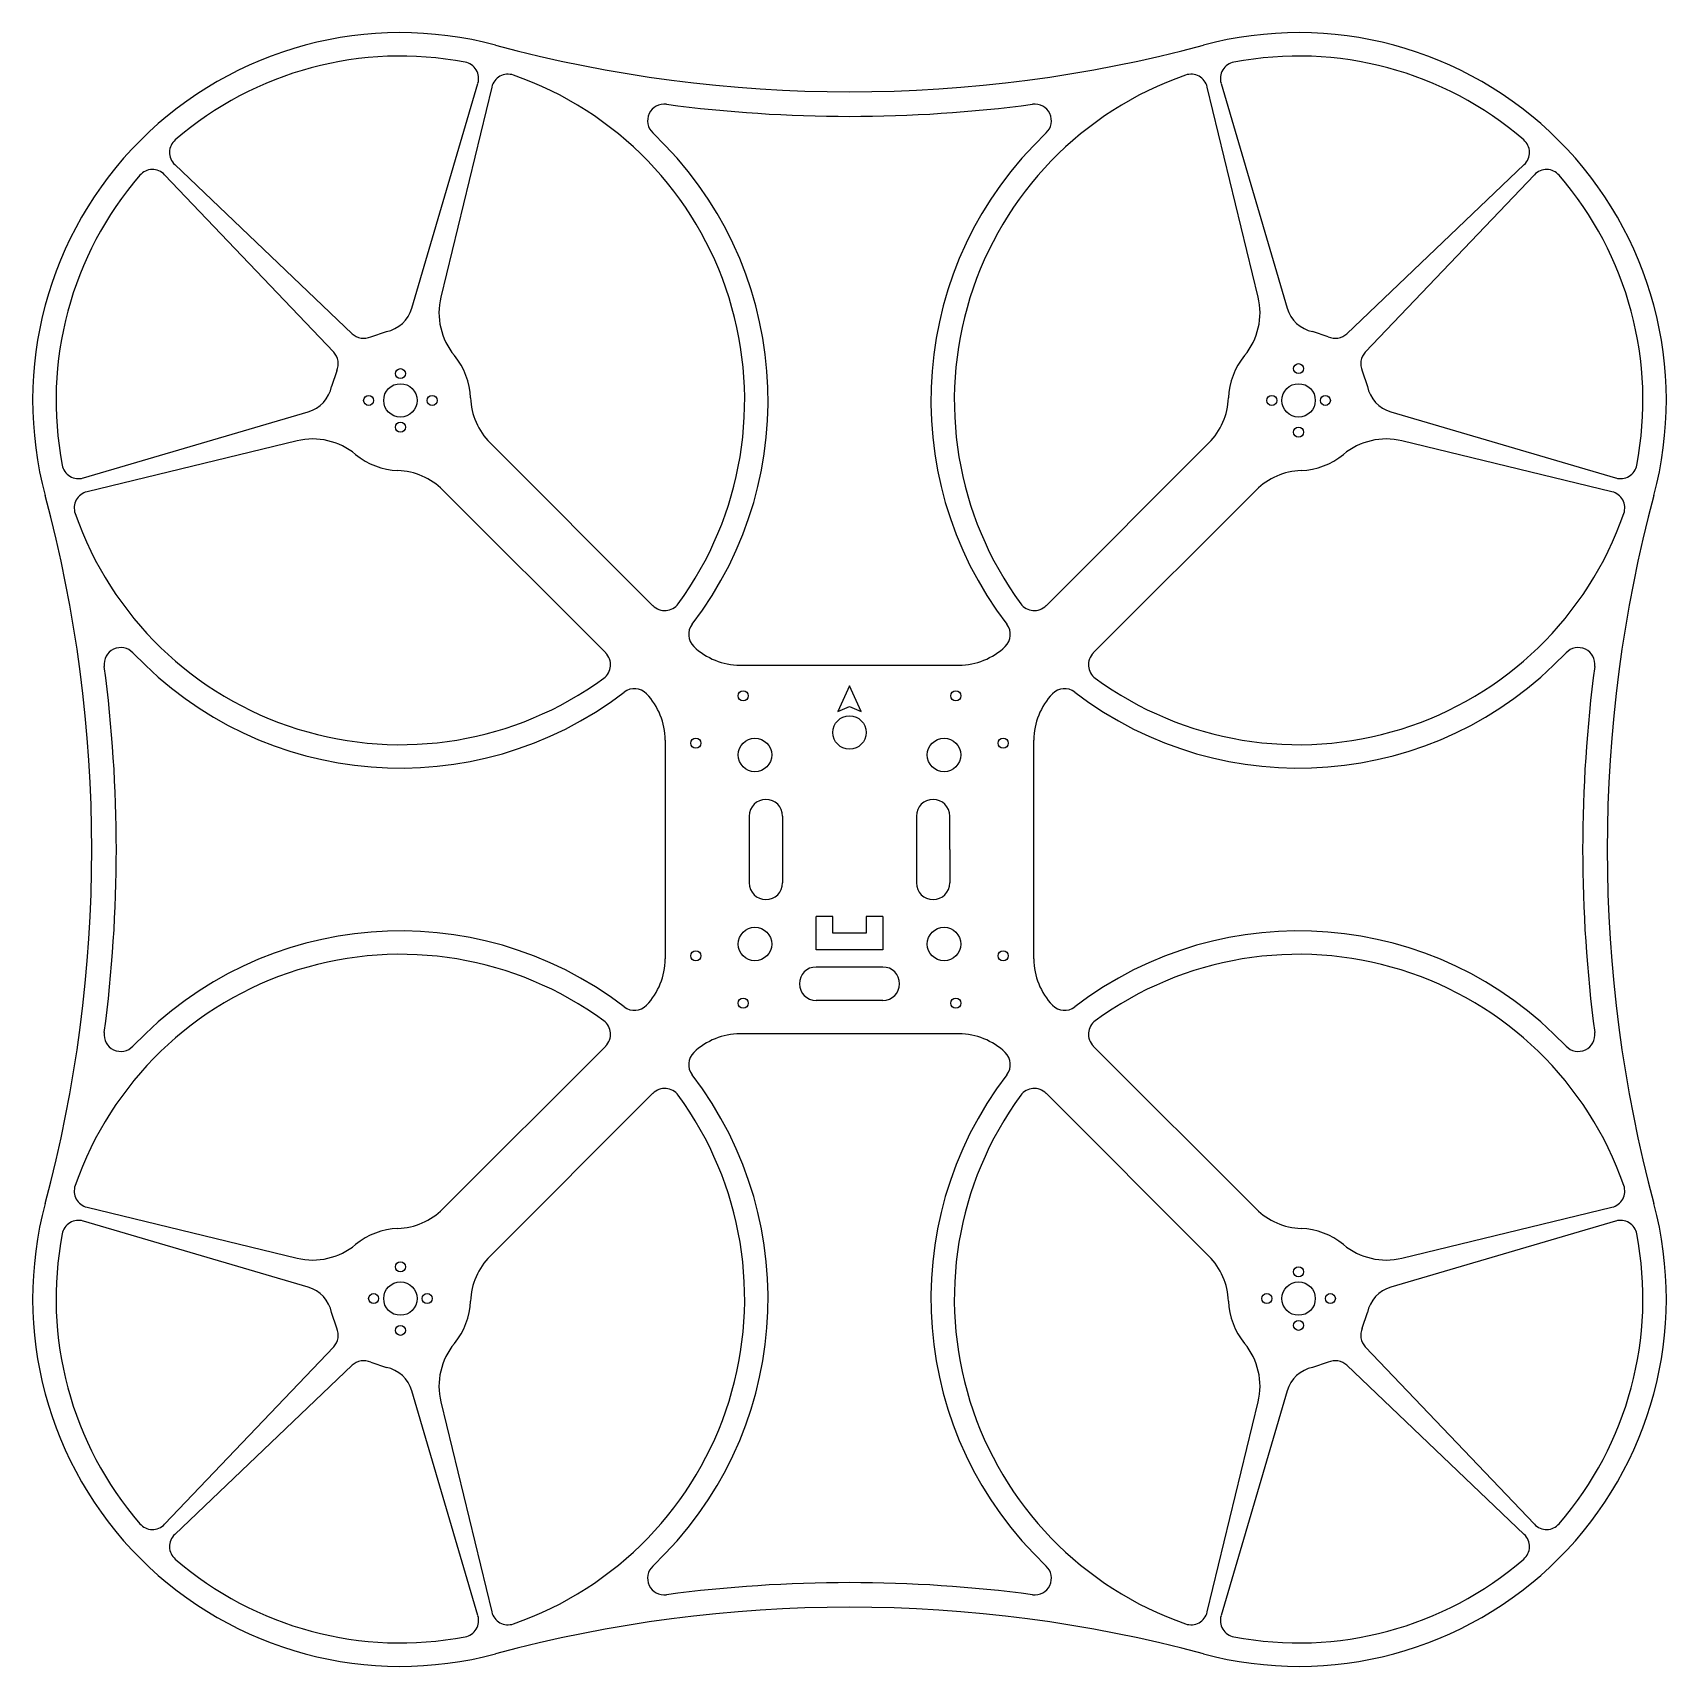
# Model space of a CAD drawing. Header units: millimetres. Extents: x -244 to 244, y -244 to 244.
import ezdxf

# ---------------------------------------------------------------- set-up
doc = ezdxf.new("R2010")
doc.units = ezdxf.units.MM

msp = doc.modelspace()

# ---------------------------------------------------------------- linework, layer by layer
for p, q in [((-130.93, 161.91), (-111.14, 229.19)), ((-107.03, 228.09), (-122.24, 165.24)), ((122.24, 165.24), (107.03, 228.09)), ((111.14, 229.19), (130.93, 161.91)), ((-154.3, 148.77), (-204.88, 201.87)), ((-201.87, 204.88), (-148.77, 154.3)), ((148.77, 154.3), (201.87, 204.88)), ((204.88, 201.87), (154.3, 148.77)), ((-143.21, 153.39), (-138.54, 154.93)), ((143.21, 153.39), (138.54, 154.93)), ((-153.39, 143.21), (-154.93, 138.54)), ((153.39, 143.21), (154.93, 138.54)), ((-229.19, 111.14), (-161.91, 130.93)), ((161.91, 130.93), (229.19, 111.14)), ((-165.24, 122.24), (-228.09, 107.03)), ((228.09, 107.03), (165.24, 122.24)), ((-58.8, 72.94), (-107.52, 121.66)), ((58.8, 72.94), (107.52, 121.66)), ((-72.94, 58.8), (-121.66, 107.52)), ((72.94, 58.8), (121.66, 107.52)), ((-32.73, 55.15), (32.73, 55.15)), ((-55.15, 32.73), (-55.15, -32.73)), ((55.15, -32.73), (55.15, 32.73)), ((-30, 10), (-30, -10)), ((-20, 10), (-20, -10)), ((20, 10), (20, -10)), ((30, 0), (30, 10)), ((30, 0), (30, -10)), ((-10, -30), (-10, -20)), ((-5, -20), (-10, -20)), ((-5, -25), (-5, -20)), ((10, -20), (5, -20)), ((5, -20), (5, -25)), ((10, -20), (10, -30)), ((5, -25), (-5, -25)), ((10, -30), (-10, -30)), ((10, -35.15), (-10, -35.15)), ((10, -45.15), (-10, -45.15)), ((32.73, -55.15), (-32.73, -55.15)), ((-72.94, -58.8), (-121.66, -107.52)), ((72.94, -58.8), (121.66, -107.52)), ((-58.8, -72.94), (-107.52, -121.66)), ((58.8, -72.94), (107.52, -121.66)), ((-228.09, -107.03), (-165.24, -122.24)), ((165.24, -122.24), (228.09, -107.03)), ((-161.91, -130.93), (-229.19, -111.14)), ((229.19, -111.14), (161.91, -130.93)), ((-153.39, -143.21), (-154.93, -138.54)), ((153.39, -143.21), (154.93, -138.54)), ((-204.88, -201.87), (-154.3, -148.77)), ((154.3, -148.77), (204.88, -201.87)), ((-148.77, -154.3), (-201.87, -204.88)), ((-143.21, -153.39), (-138.54, -154.93)), ((143.21, -153.39), (138.54, -154.93)), ((201.87, -204.88), (148.77, -154.3)), ((-111.14, -229.19), (-130.93, -161.91)), ((-122.24, -165.24), (-107.03, -228.09)), ((107.03, -228.09), (122.24, -165.24)), ((130.93, -161.91), (111.14, -229.19))]:
    msp.add_line(p, q)
msp.add_lwpolyline([(0, 49), (-3.46, 41.24), (0, 42.75), (3.46, 41.24)], close=True)
for centre, radius in [((-134.35, 142.35), 1.5), ((134.35, 143.85), 1.5), ((-134.35, 134.35), 5), ((134.35, 134.35), 5), ((-143.85, 134.35), 1.5), ((-124.85, 134.35), 1.5), ((126.35, 134.35), 1.5), ((142.35, 134.35), 1.5), ((-134.35, 126.35), 1.5), ((134.35, 124.85), 1.5), ((-31.82, 45.96), 1.5), ((31.82, 45.96), 1.5), ((0, 35), 5), ((-45.96, 31.82), 1.5), ((-28.28, 28.28), 5), ((28.28, 28.28), 5), ((45.96, 31.82), 1.5), ((-28.28, -28.28), 5), ((28.28, -28.28), 5), ((-45.96, -31.82), 1.5), ((45.96, -31.82), 1.5), ((-31.82, -45.96), 1.5), ((31.82, -45.96), 1.5), ((-134.35, -124.85), 1.5), ((134.35, -126.35), 1.5), ((-134.35, -134.35), 5), ((134.35, -134.35), 5), ((-142.35, -134.35), 1.5), ((-126.35, -134.35), 1.5), ((124.85, -134.35), 1.5), ((143.85, -134.35), 1.5), ((134.35, -142.35), 1.5), ((-134.35, -143.85), 1.5)]:
    msp.add_circle(centre, radius)
for centre, radius, start, end in [((-134.35, 134.35), 110, 75, 195), ((134.35, 134.35), 110, 345, 105), ((0, 635.75), 409.09, 255, 285), ((-134.35, 134.35), 103, 79.1715, 130.8285), ((-115.94, 230.61), 5, 343.609, 79.1715), ((115.94, 230.61), 5, 100.8285, 196.391), ((134.35, 134.35), 103, 49.1715, 100.8285), ((-102.17, 226.92), 5, 70.8285, 166.391), ((-134.35, 134.35), 103, 323.8044, 70.8285), ((134.35, 134.35), 103, 109.1715, 216.1956), ((102.17, 226.92), 5, 13.609, 109.1715), ((-55.41, 217.98), 5, 82.4441, 226.6546), ((0, 635.75), 416.43, 262.4441, 277.5559), ((55.41, 217.98), 5, 313.3454, 97.5559), ((-198.42, 208.5), 5, 130.8285, 226.391), ((-134.35, 134.35), 110, 322.4962, 46.6546), ((134.35, 134.35), 110, 133.3454, 217.5038), ((198.42, 208.5), 5, 313.609, 49.1715), ((-134.35, 134.35), 103, 139.1715, 190.8285), ((-208.5, 198.42), 5, 43.609, 139.1715), ((208.5, 198.42), 5, 40.8285, 136.391), ((134.35, 134.35), 103, 349.1715, 40.8285), ((-140.53, 164.73), 10, 281.4953, 343.609), ((-102.8, 160.54), 20, 166.391, 219.6969), ((102.8, 160.54), 20, 320.3031, 13.609), ((140.53, 164.73), 10, 196.391, 258.5047), ((140.53, 164.73), 10, 196.391, 258.5047), ((-145.32, 157.92), 5, 226.391, 294.9615), ((145.32, 157.92), 5, 245.0385, 313.609), ((-157.92, 145.32), 5, 335.0385, 43.609), ((-134.35, 134.35), 21, 2.0297, 39.6969), ((134.35, 134.35), 21, 140.3031, 177.9703), ((157.92, 145.32), 5, 136.391, 204.9615), ((-164.73, 140.53), 10, 286.391, 348.5047), ((-164.73, 140.53), 10, 286.391, 348.5047), ((164.73, 140.53), 10, 191.4953, 253.609), ((-93.38, 135.8), 20, 182.0297, 225), ((93.38, 135.8), 20, 315, 357.9703), ((-160.54, 102.8), 20, 50.3031, 103.609), ((160.54, 102.8), 20, 76.391, 129.6969), ((-134.35, 134.35), 21, 230.3031, 267.9703), ((134.35, 134.35), 21, 272.0297, 309.6969), ((-230.61, 115.94), 5, 190.8285, 286.391), ((-135.8, 93.38), 20, 45, 87.9703), ((135.8, 93.38), 20, 92.0297, 135), ((230.61, 115.94), 5, 253.609, 349.1715), ((-635.75, 0), 409.09, 345, 15), ((-226.92, 102.17), 5, 103.609, 199.1715), ((635.75, 0), 409.09, 165, 195), ((226.92, 102.17), 5, 340.8285, 76.391), ((-134.35, 134.35), 103, 199.1715, 306.1956), ((134.35, 134.35), 103, 233.8044, 340.8285), ((-55.26, 76.48), 5, 225, 323.8044), ((55.26, 76.48), 5, 216.1956, 315), ((-43.12, 64.34), 5, 142.4962, 226.1514), ((43.12, 64.34), 5, 313.8486, 37.5038), ((-217.98, 55.41), 5, 43.3454, 187.5559), ((-134.35, 134.35), 110, 223.3454, 307.5038), ((-76.48, 55.26), 5, 306.1956, 45), ((-32.73, 75.15), 20, 226.1514, 270), ((32.73, 75.15), 20, 270, 313.8486), ((134.35, 134.35), 110, 232.4962, 316.6546), ((76.48, 55.26), 5, 135, 233.8044), ((217.98, 55.41), 5, 352.4441, 136.6546), ((-635.75, 0), 416.43, 352.4441, 7.5559), ((635.75, 0), 416.43, 172.4441, 187.5559), ((-64.34, 43.12), 5, 43.8486, 127.5038), ((-75.15, 32.73), 20, 0, 43.8486), ((75.15, 32.73), 20, 136.1514, 180), ((64.34, 43.12), 5, 52.4962, 136.1514), ((-25, 10), 5, 0, 180), ((25, 10), 5, 360, 180), ((-25, -10), 5, 180, 0), ((25, -10), 5, 180, 0), ((-134.35, -134.35), 110, 52.4962, 136.6546), ((134.35, -134.35), 110, 43.3454, 127.5038), ((-134.35, -134.35), 103, 53.8044, 160.8285), ((-75.15, -32.73), 20, 316.1514, 0), ((75.15, -32.73), 20, 180, 223.8486), ((134.35, -134.35), 103, 19.1715, 126.1956), ((-10, -40.15), 5, 90, 270), ((10, -40.15), 5, 270, 90), ((-64.34, -43.12), 5, 232.4962, 316.1514), ((64.34, -43.12), 5, 223.8486, 307.5038), ((-76.48, -55.26), 5, 315, 53.8044), ((76.48, -55.26), 5, 126.1956, 225), ((-217.98, -55.41), 5, 172.4441, 316.6546), ((-32.73, -75.15), 20, 90, 133.8486), ((32.73, -75.15), 20, 46.1514, 90), ((217.98, -55.41), 5, 223.3454, 7.5559), ((-43.12, -64.34), 5, 133.8486, 217.5038), ((43.12, -64.34), 5, 322.4962, 46.1514), ((-134.35, -134.35), 110, 313.3454, 37.5038), ((134.35, -134.35), 110, 142.4962, 226.6546), ((-55.26, -76.48), 5, 36.1956, 135), ((55.26, -76.48), 5, 45, 143.8044), ((-134.35, -134.35), 103, 289.1715, 36.1956), ((134.35, -134.35), 103, 143.8044, 250.8285), ((-226.92, -102.17), 5, 160.8285, 256.391), ((226.92, -102.17), 5, 283.609, 19.1715), ((-134.35, -134.35), 110, 165, 285), ((134.35, -134.35), 110, 255, 15), ((-230.61, -115.94), 5, 73.609, 169.1715), ((-135.8, -93.38), 20, 272.0297, 315), ((135.8, -93.38), 20, 225, 267.9703), ((230.61, -115.94), 5, 10.8285, 106.391), ((-134.35, -134.35), 103, 169.1715, 220.8285), ((-134.35, -134.35), 21, 92.0297, 129.6969), ((134.35, -134.35), 21, 50.3031, 87.9703), ((134.35, -134.35), 103, 319.1715, 10.8285), ((-160.54, -102.8), 20, 256.391, 309.6969), ((-93.38, -135.8), 20, 135, 177.9703), ((93.38, -135.8), 20, 2.0297, 45), ((160.54, -102.8), 20, 230.3031, 283.609), ((-164.73, -140.53), 10, 11.4953, 73.609), ((164.73, -140.53), 10, 106.391, 168.5047), ((164.73, -140.53), 10, 106.391, 168.5047), ((-134.35, -134.35), 21, 320.3031, 357.9703), ((134.35, -134.35), 21, 182.0297, 219.6969), ((-157.92, -145.32), 5, 316.391, 24.9615), ((157.92, -145.32), 5, 155.0385, 223.609), ((-102.8, -160.54), 20, 140.3031, 193.609), ((102.8, -160.54), 20, 346.391, 39.6969), ((-145.32, -157.92), 5, 65.0385, 133.609), ((-140.53, -164.73), 10, 16.391, 78.5047), ((-140.53, -164.73), 10, 16.391, 78.5047), ((140.53, -164.73), 10, 101.4953, 163.609), ((145.32, -157.92), 5, 46.391, 114.9615), ((-208.5, -198.42), 5, 220.8285, 316.391), ((-198.42, -208.5), 5, 133.609, 229.1715), ((198.42, -208.5), 5, 310.8285, 46.391), ((208.5, -198.42), 5, 223.609, 319.1715), ((-134.35, -134.35), 103, 229.1715, 280.8285), ((-55.41, -217.98), 5, 133.3454, 277.5559), ((55.41, -217.98), 5, 262.4441, 46.6546), ((134.35, -134.35), 103, 259.1715, 310.8285), ((0, -635.75), 416.43, 82.4441, 97.5559), ((-115.94, -230.61), 5, 280.8285, 16.391), ((-102.17, -226.92), 5, 193.609, 289.1715), ((0, -635.75), 409.09, 75, 105), ((102.17, -226.92), 5, 250.8285, 346.391), ((115.94, -230.61), 5, 163.609, 259.1715)]:
    msp.add_arc(centre, radius, start, end)

doc.saveas('drawing.dxf')
